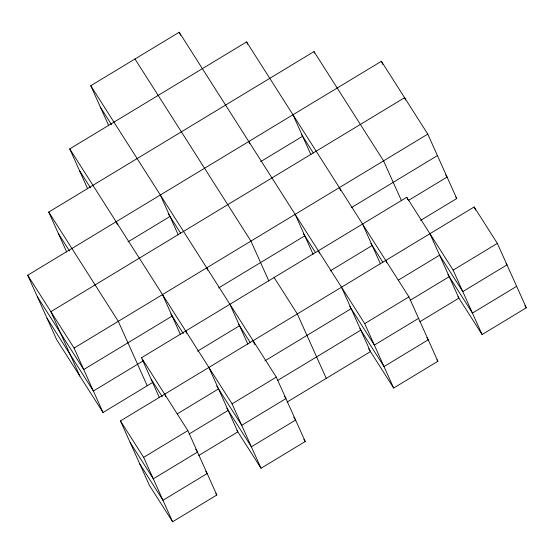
<?xml version="1.0" encoding="UTF-8"?>
<svg xmlns="http://www.w3.org/2000/svg" width="554" height="554" viewBox="0 0 554 554"><rect width="100%" height="100%" fill="white"/><g stroke="black" fill="none" stroke-linecap="round" stroke-linejoin="round"><path stroke-width="0.83" d="M108.688 125.606L90.766 85.725L179.191 32.236L364.712 323.619L393.665 388.035L437.875 361.291L408.928 296.875L246.592 41.917L69.742 148.894L87.664 188.776M66.646 251.938L48.724 212.064L314 51.591L383.569 160.861L401.491 200.735M152.398 382.627L103.03 412.495L56.653 339.65L27.7 275.234L381.401 61.272L427.778 134.116L456.731 198.533L420.625 220.374M127.988 241.876L169.988 216.469M260.622 161.643L302.623 136.236M103.03 412.495L74.077 348.078L427.778 134.116M172.155 316.057L83.73 369.553L37.353 296.702M218.581 287.976L304.79 235.824M351.215 207.743L437.431 155.584M141.485 357.752L406.761 197.286L453.137 270.13L482.091 334.547L526.3 307.802L497.347 243.386L474.162 206.961L120.46 420.922L149.407 485.339L172.599 521.764L216.815 495.02L187.861 430.603L141.485 357.752L159.407 397.634M143.486 360.709L93.377 391.02L47 318.176M408.762 200.236L447.078 177.058L445.686 174.877M197.556 351.146L239.557 325.738M330.191 270.906L372.198 245.498M177.273 413.866L218.532 388.908M264.957 360.82L351.174 308.668L374.365 345.094L418.575 318.349M398.333 280.137L439.599 255.179L462.791 291.598L507 264.854L506.072 263.399M172.599 521.764L143.652 457.348L187.861 430.603M276.287 377.108L305.24 441.524L261.024 468.275L232.078 403.852L276.287 377.108L90.766 85.725M364.712 323.619L408.928 296.875M453.137 270.13L497.347 243.386M189.129 434.004L228.186 410.376M277.554 380.515L360.82 330.142M410.195 300.275L449.246 276.654L472.437 313.072L516.647 286.328M198.782 455.471L237.832 431.85L208.886 367.434M287.207 401.982L370.474 351.61L341.52 287.194M419.842 321.749L458.899 298.121L429.946 233.705M455.804 197.072L456.731 198.533M524.908 305.614L526.3 307.802M447.854 274.465L448.782 275.92M457.971 296.667L482.091 334.547M301.695 134.774L313.294 152.987M370.806 243.317L382.862 262.257M426.836 337.635L428.228 339.817L384.012 366.561L359.892 328.681M436.947 359.837L437.875 361.291M303.398 233.636L315.461 252.576M349.782 306.487L350.71 307.941M368.618 348.701L393.665 388.035M134.982 58.98L250.927 241.094L268.849 280.975M274.119 277.519L297.311 313.945L326.258 378.361M100.419 107.199L111.548 124.685M168.132 213.553L180.652 233.22M238.629 324.277L250.228 342.49M284.548 396.394L285.94 398.582L241.724 425.327L216.676 385.993M293.731 417.141L295.587 420.057L251.377 446.801L226.794 408.194M303.848 439.343L305.24 441.524M69.742 148.894L232.078 403.852M79.395 170.369L90.524 187.854M170.764 313.876L183.284 333.543M236.904 430.396L261.024 468.275M48.724 212.064L118.293 321.334L147.239 385.75M58.371 233.539L69.506 251.017M151.131 379.227L162.267 396.712M195.659 449.162L197.515 452.071L153.299 478.815L130.107 442.397M205.769 471.357L207.161 473.545L162.952 500.29L139.76 463.871M215.887 493.559L216.815 495.02M27.7 275.234L74.077 348.078M120.46 420.922L143.652 457.348M474.162 206.961L475.54 210.028M405.625 99.99L404.593 97.691L50.892 311.653L79.838 376.069M381.401 61.272L382.779 64.34M406.761 197.286L407.792 199.585M314 51.591L314.686 53.129M385.736 260.449L386.768 262.748M362.545 224.031L380.466 263.905M339.353 187.605L340.731 190.673M292.976 114.761L310.898 154.635M246.592 41.917L247.631 44.216M318.335 250.775L319.367 253.074M295.144 214.35L313.065 254.231M248.76 141.505L249.799 143.805M179.191 32.236L180.569 35.304M253.095 340.689L254.819 344.519M229.91 304.264L247.832 344.145M206.718 267.838L207.75 270.144M160.335 194.994L178.256 234.875M185.694 331.008L186.726 333.307M162.502 294.589L180.424 334.464M116.125 221.738L117.503 224.806M164.67 394.178L165.708 396.477"/></g></svg>
